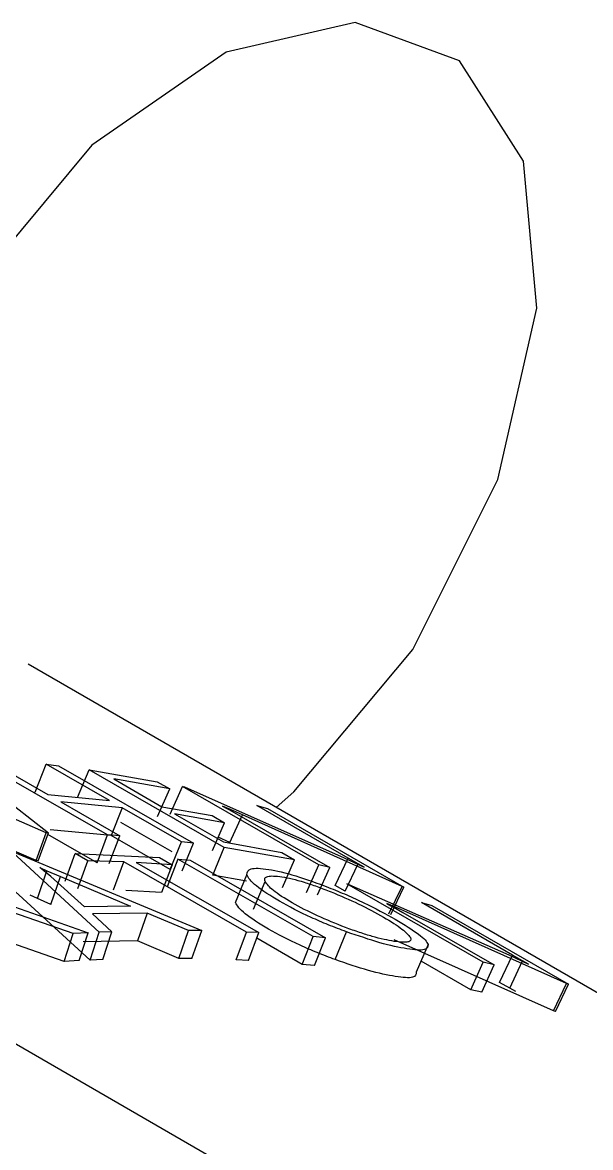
# Model space of a CAD drawing. Header units: millimetres. Extents: x 15 to 1192, y 5 to 836.
# Drawn here: x 578.121 to 579.98, y 540.87 to 544.553 of the extents above; entities that cross this region are included whole.
import ezdxf

# ---------------------------------------------------------------- set-up
doc = ezdxf.new("R2010")
doc.units = ezdxf.units.MM

msp = doc.modelspace()

# ---------------------------------------------------------------- linework, layer by layer
at = {"color": 7, "linetype": 'Continuous', "lineweight": 25}
for p, q in [((580.8464, 540.8892), (578.1386, 542.4523)), ((577.8847, 542.1511), (578.2054, 541.9001)), ((578.3994, 541.8934), (577.9567, 542.1469)), ((577.9968, 542.1441), (578.2034, 542.0257)), ((578.1617, 542.0338), (578.1984, 542.1248)), ((578.405, 542.0064), (578.1984, 542.1248)), ((578.1984, 542.1248), (578.2379, 542.12)), ((578.2379, 542.12), (578.6805, 541.8663)), ((578.1984, 541.9003), (577.779, 542.0821)), ((578.3009, 542.0154), (578.3387, 542.1062)), ((578.7813, 541.8524), (578.3387, 542.1062)), ((578.3387, 542.1062), (578.5612, 542.0676)), ((578.6027, 542.0438), (578.4192, 542.0765)), ((578.4192, 542.0765), (578.5773, 541.9858)), ((578.5612, 542.0676), (578.6027, 542.0438)), ((578.5631, 541.9533), (578.6027, 542.0438)), ((578.6039, 541.9614), (578.6442, 542.0518)), ((579.0911, 541.7951), (578.6442, 542.0518)), ((578.6442, 542.0518), (578.6507, 542.0504)), ((578.6507, 542.0504), (579.1742, 541.8183)), ((578.2034, 542.0257), (578.405, 542.0064)), ((578.4473, 541.9822), (578.2457, 542.0015)), ((578.2457, 542.0015), (578.4395, 541.8905)), ((578.4473, 541.9822), (578.4106, 541.8912)), ((578.641, 541.8711), (578.4473, 541.9822)), ((578.5773, 541.9858), (578.7411, 541.9569)), ((578.8014, 541.9761), (578.7756, 541.9877)), ((578.7756, 541.9877), (578.7891, 541.9803)), ((578.7891, 541.9803), (578.7965, 541.9763)), ((578.7965, 541.9763), (578.8284, 541.9585)), ((578.8405, 541.9589), (578.8014, 541.9761)), ((579.1866, 541.8176), (578.8881, 541.9891)), ((578.8881, 541.9891), (578.9225, 541.9793)), ((578.9225, 541.9793), (579.3693, 541.7224)), ((578.6108, 541.8377), (578.4426, 541.9341)), ((578.7823, 541.9333), (578.6184, 541.9622)), ((578.6184, 541.9622), (578.7786, 541.8703)), ((578.7411, 541.9569), (578.7823, 541.9333)), ((578.7428, 541.8427), (578.7823, 541.9333)), ((578.7996, 541.8686), (578.8405, 541.9589)), ((578.8284, 541.9585), (579.1269, 541.787)), ((579.3632, 541.7242), (578.8405, 541.9589)), ((578.1654, 541.809), (577.9623, 541.8973)), ((578.1654, 541.809), (578.1984, 541.9003)), ((578.1723, 541.8089), (578.2054, 541.9001)), ((578.2054, 541.9001), (578.1984, 541.9003)), ((578.3647, 541.8022), (578.2034, 541.8946)), ((578.4106, 541.8912), (578.2106, 541.9104)), ((578.3647, 541.8022), (578.3994, 541.8934)), ((578.4395, 541.8905), (578.3994, 541.8934)), ((578.4044, 541.7994), (578.4395, 541.8905)), ((578.6043, 541.7801), (578.4106, 541.8912)), ((578.6043, 541.7801), (578.641, 541.8711)), ((578.6805, 541.8663), (578.641, 541.8711)), ((578.6435, 541.7753), (578.6805, 541.8663)), ((578.7435, 541.7616), (578.7813, 541.8524)), ((578.7996, 541.8686), (578.7607, 541.8858)), ((578.7786, 541.8703), (578.9697, 541.8359)), ((579.0113, 541.8121), (578.7813, 541.8524)), ((578.3721, 541.5746), (578.0884, 541.8355)), ((578.0951, 541.8357), (578.7076, 541.5798)), ((578.2597, 541.7414), (578.2926, 541.8327)), ((578.2926, 541.8327), (578.5688, 541.8192)), ((578.3342, 541.8088), (578.2926, 541.8327)), ((578.5688, 541.8192), (578.6104, 541.7954)), ((578.9697, 541.8359), (579.0113, 541.8121)), ((579.1442, 541.7277), (579.1866, 541.8176)), ((579.1742, 541.8183), (579.2392, 541.788)), ((579.2196, 541.7989), (579.1866, 541.8176)), ((578.1723, 541.8089), (578.1654, 541.809)), ((578.177, 541.7869), (578.2005, 541.7761)), ((578.1907, 541.7759), (578.177, 541.7869)), ((578.3013, 541.7176), (578.3342, 541.8088)), ((578.4527, 541.805), (578.3342, 541.8088)), ((578.4189, 541.7137), (578.4527, 541.805)), ((578.8538, 541.5753), (578.4527, 541.805)), ((578.6104, 541.7954), (578.4931, 541.803)), ((578.4931, 541.803), (578.8942, 541.5733)), ((578.6104, 541.7954), (578.5753, 541.7043)), ((578.6294, 541.8142), (578.5938, 541.7231)), ((579.072, 541.5606), (578.6294, 541.8142)), ((578.6294, 541.8142), (578.6699, 541.8104)), ((578.6699, 541.8104), (579.1125, 541.5568)), ((578.9715, 541.7216), (579.0113, 541.8121)), ((579.0507, 541.7048), (579.0911, 541.7951)), ((579.0862, 541.6968), (579.1269, 541.787)), ((579.1269, 541.787), (579.0911, 541.7951)), ((579.1773, 541.7091), (579.2196, 541.7989)), ((579.2392, 541.788), (579.2196, 541.7989)), ((578.3423, 541.4834), (578.0573, 541.7443)), ((578.1693, 541.6848), (578.2005, 541.7761)), ((578.2135, 541.7569), (578.1907, 541.7759)), ((578.2005, 541.7761), (578.2445, 541.757)), ((578.2132, 541.6657), (578.2445, 541.757)), ((578.3235, 541.6581), (578.2135, 541.7569)), ((578.2445, 541.757), (578.4745, 541.6605)), ((578.8544, 541.7421), (578.7435, 541.7616)), ((578.8183, 541.672), (578.8553, 541.7629)), ((578.5753, 541.7043), (578.459, 541.7118)), ((578.8774, 541.6504), (578.9146, 541.7413)), ((579.1773, 541.7091), (579.1442, 541.7277)), ((579.6291, 541.4762), (579.1821, 541.7328)), ((579.1821, 541.7328), (579.1886, 541.7314)), ((579.1886, 541.7314), (579.7126, 541.5005)), ((579.3206, 541.6344), (579.3632, 541.7242)), ((579.3266, 541.6327), (579.3693, 541.7224)), ((579.3693, 541.7224), (579.3632, 541.7242)), ((578.0567, 541.6709), (578.336, 541.5728)), ((578.1693, 541.6848), (578.1458, 541.6956)), ((578.2132, 541.6657), (578.1693, 541.6848)), ((579.3395, 541.6574), (579.3136, 541.6689)), ((579.3136, 541.6689), (579.3271, 541.6616)), ((579.7251, 541.4999), (579.4266, 541.6715)), ((579.4266, 541.6715), (579.4611, 541.6618)), ((578.2861, 541.57), (578.0201, 541.6633)), ((578.4745, 541.6605), (578.3235, 541.6581)), ((578.529, 541.6375), (578.3492, 541.6346)), ((578.3492, 541.6346), (578.4133, 541.5764)), ((578.529, 541.6375), (578.497, 541.5462)), ((578.6642, 541.5804), (578.529, 541.6375)), ((579.3271, 541.6616), (579.3345, 541.6575)), ((579.3345, 541.6575), (579.3664, 541.6398)), ((579.3785, 541.6402), (579.3395, 541.6574)), ((579.3664, 541.6398), (579.6649, 541.4683)), ((579.9018, 541.4067), (579.3785, 541.6402)), ((579.4611, 541.6618), (579.9079, 541.4049)), ((578.257, 541.4787), (577.9917, 541.5721)), ((578.257, 541.4787), (578.2861, 541.57)), ((578.336, 541.5728), (578.2861, 541.57)), ((578.3065, 541.4816), (578.336, 541.5728)), ((578.3423, 541.4834), (578.3721, 541.5746)), ((578.4133, 541.5764), (578.3721, 541.5746)), ((578.3831, 541.4851), (578.4133, 541.5764)), ((578.6319, 541.4891), (578.6642, 541.5804)), ((578.7076, 541.5798), (578.6642, 541.5804)), ((578.675, 541.4885), (578.7076, 541.5798)), ((578.82, 541.4841), (578.8538, 541.5753)), ((578.8942, 541.5733), (578.8538, 541.5753)), ((578.8601, 541.4821), (578.8942, 541.5733)), ((579.0364, 541.4695), (579.072, 541.5606)), ((579.1125, 541.5568), (579.072, 541.5606)), ((579.1446, 541.4849), (579.1816, 541.5759)), ((578.497, 541.5462), (578.3187, 541.5433)), ((578.6319, 541.4891), (578.497, 541.5462)), ((579.0364, 541.4695), (578.8873, 541.5549)), ((579.0766, 541.4657), (579.1125, 541.5568)), ((579.8594, 541.3169), (579.3379, 541.5499)), ((579.4492, 541.5341), (579.41, 541.4435)), ((578.3831, 541.4851), (578.3423, 541.4834)), ((578.675, 541.4885), (578.6319, 541.4891)), ((578.8601, 541.4821), (578.82, 541.4841)), ((579.6829, 541.41), (579.7251, 541.4999)), ((579.7126, 541.5005), (579.7777, 541.4704)), ((579.7582, 541.4813), (579.7251, 541.4999)), ((578.3065, 541.4816), (578.257, 541.4787)), ((579.0766, 541.4657), (579.0364, 541.4695)), ((579.5889, 541.3858), (579.4256, 541.4796)), ((579.5889, 541.3858), (579.6291, 541.4762)), ((579.6244, 541.378), (579.6649, 541.4683)), ((579.6649, 541.4683), (579.6291, 541.4762)), ((579.716, 541.3914), (579.7582, 541.4813)), ((579.7777, 541.4704), (579.7582, 541.4813)), ((578.7437, 540.8353), (577.7284, 541.4214)), ((579.6244, 541.378), (579.5889, 541.3858)), ((579.716, 541.3914), (579.6829, 541.41)), ((579.7355, 541.3805), (579.716, 541.3914)), ((579.8594, 541.3169), (579.9018, 541.4067)), ((579.8654, 541.3151), (579.9079, 541.4049)), ((579.9079, 541.4049), (579.9018, 541.4067)), ((579.8654, 541.3151), (579.8594, 541.3169))]:
    msp.add_line(p, q, dxfattribs=at)
at = {"color": 7, "linetype": 'Continuous', "lineweight": 25, "flags": 128}
for points in [[(579.5515, 544.4282), (579.2097, 544.5534), (578.787, 544.4563), (578.3478, 544.1517), (577.9589, 543.6859), (577.6796, 543.1299), (577.6075, 542.8958)], [(578.9516, 541.983), (579.0093, 542.0348), (579.3982, 542.5005), (579.6775, 543.0565), (579.8047, 543.6181), (579.7605, 544.0998), (579.5515, 544.4282)]]:
    msp.add_lwpolyline(points, dxfattribs=at)
at = {"color": 7, "linetype": 'Continuous', "lineweight": 25}
for points, knots in [([(578.8553, 541.7629), (578.8568, 541.7708), (578.8598, 541.7867), (578.9225, 541.783), (579.0101, 541.7634), (579.0856, 541.7352), (579.1229, 541.7213)], [0, 0, 0, 0, 0.246818, 0.499992, 0.753183, 1, 1, 1, 1]), ([(579.1816, 541.5759), (579.1617, 541.5834), (579.1225, 541.5982), (579.0448, 541.6318), (578.9577, 541.6768), (578.893, 541.7191), (578.8629, 541.7471), (578.8579, 541.7576), (578.8553, 541.7629)], [0, 0, 0, 0, 0.126612, 0.248789, 0.500282, 0.754019, 0.875515, 1, 1, 1, 1]), ([(578.9146, 541.7413), (578.9139, 541.745), (578.9125, 541.7523), (578.9257, 541.7602), (578.966, 541.7584), (579.0268, 541.7441), (579.0849, 541.7247), (579.145, 541.7018), (579.2239, 541.667), (579.3046, 541.6239), (579.3696, 541.5832), (579.3837, 541.5657), (579.3906, 541.5571)], [0, 0, 0, 0, 0.062953, 0.124056, 0.250824, 0.377875, 0.438947, 0.501811, 0.623452, 0.750968, 0.877296, 1, 1, 1, 1]), ([(579.178, 541.5903), (579.1469, 541.6027), (579.0833, 541.6281), (579.0009, 541.6715), (578.9353, 541.713), (578.9214, 541.732), (578.9146, 541.7413)], [0, 0, 0, 0, 0.245469, 0.500012, 0.75437, 1, 1, 1, 1]), ([(579.1229, 541.7213), (579.1427, 541.7133), (579.1815, 541.6975), (579.2586, 541.6621), (579.3454, 541.6161), (579.4105, 541.5747), (579.4411, 541.5483), (579.4464, 541.5389), (579.4492, 541.5341)], [0, 0, 0, 0, 0.126805, 0.249029, 0.500262, 0.75368, 0.875238, 1, 1, 1, 1]), ([(579.1446, 541.4849), (579.1249, 541.4924), (579.0861, 541.5071), (579.0086, 541.5407), (578.9216, 541.5856), (578.8563, 541.628), (578.8262, 541.6561), (578.821, 541.6666), (578.8183, 541.672)], [0, 0, 0, 0, 0.125259, 0.247028, 0.500007, 0.752822, 0.874635, 1, 1, 1, 1]), ([(579.3906, 541.5571), (579.3914, 541.5538), (579.393, 541.5472), (579.3805, 541.5405), (579.3415, 541.5426), (579.2815, 541.5559), (579.2239, 541.5736), (579.1935, 541.5847), (579.178, 541.5903)], [0, 0, 0, 0, 0.125602, 0.247537, 0.500012, 0.75245, 0.874362, 1, 1, 1, 1]), ([(579.4492, 541.5341), (579.448, 541.5273), (579.4457, 541.5134), (579.3838, 541.5183), (579.2957, 541.5368), (579.2193, 541.5629), (579.1816, 541.5759)], [0, 0, 0, 0, 0.247123, 0.499988, 0.752615, 1, 1, 1, 1]), ([(579.41, 541.4435), (579.409, 541.4366), (579.407, 541.4227), (579.3458, 541.4275), (579.2581, 541.446), (579.1822, 541.472), (579.1446, 541.4849)], [0, 0, 0, 0, 0.247384, 0.50001, 0.752342, 1, 1, 1, 1])]:
    msp.add_open_spline(points, degree=3, knots=knots, dxfattribs=at)

doc.saveas('drawing.dxf')
